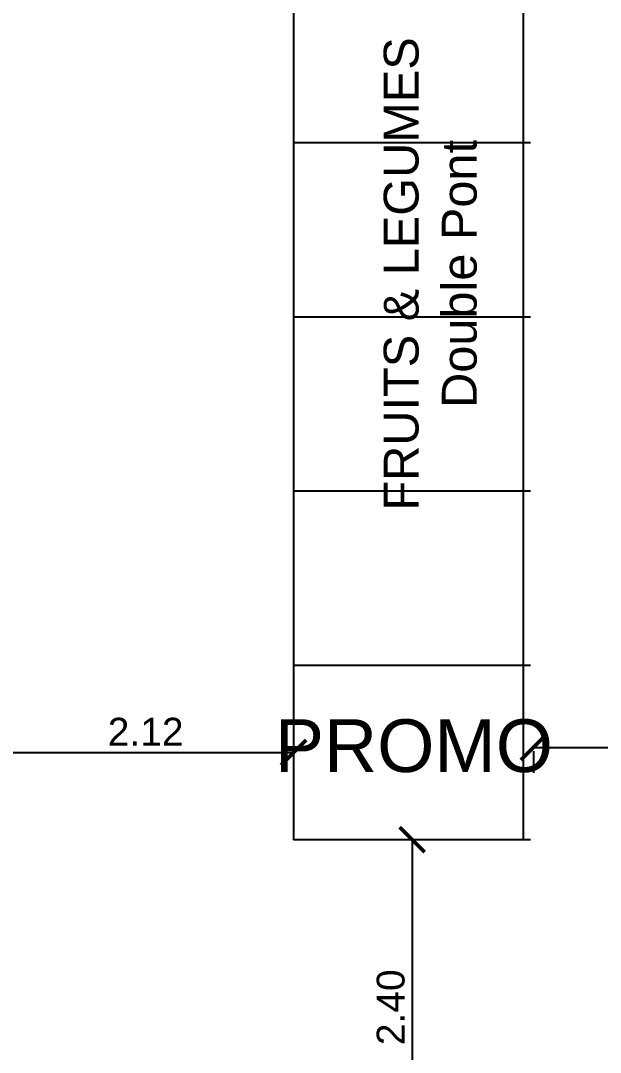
# Model space of a CAD drawing. Header units: millimetres. Extents: x 15590 to 15992, y 1055 to 1132.
# Drawn here: x 15918.79 to 15922.95, y 1076.76 to 1084.16 of the extents above; entities that cross this region are included whole.
import ezdxf

# ---------------------------------------------------------------- set-up
doc = ezdxf.new("R2010")
doc.units = ezdxf.units.MM
doc.header["$MEASUREMENT"] = 0
doc.layers.get('0').update_dxf_attribs({"lineweight": 9})
doc.layers.add('DRAUF', color=7, linetype='Continuous')
doc.styles.add('Arial Narrow', font='ARIALN.TTF', dxfattribs={"height": 0.3})
doc.styles.get("Standard").update_dxf_attribs({"font": 'swiss.ttf', "height": 0.2})
doc.dimstyles.get("Standard").update_dxf_attribs({"dimtxt": 0.2, "dimasz": 0.18, "dimexe": 0.18, "dimexo": 0.0625, "dimgap": 0.05, "dimtad": 1, "dimzin": 4, "dimdsep": 46, "dimtxsty": 'Standard', "dimblk": 'ARCHTICK', "dimcen": 0.09, "dimadec": 0, "dimazin": 0, "dimtfac": 1, "dimtofl": 0, "dimtmove": 0, "dimatfit": 3, "dimfxl": 1, "dimtolj": 1, "dimtzin": 0, "dimarcsym": 0})

# ---------------------------------------------------------------- blocks, each defined once
blk = doc.blocks.new('_ArchTick')
at = {"color": 0, "linetype": 'ByBlock', "const_width": 0.15}
blk.add_lwpolyline([(-0.5, -0.5), (0.5, 0.5)], dxfattribs=at)
blk = doc.blocks.new('*D417')
at = {"color": 0, "lineweight": -2, "transparency": 16777216}
for p, q in [((15924.653, 1078.0827), (15924.653, 1079.1223)), ((15922.4713, 1078.9423), (15924.653, 1078.9423)), ((15922.4713, 1078.9164), (15922.4713, 1078.7623))]:
    blk.add_line(p, q, dxfattribs=at)
at = {"layer": 'DEFPOINTS', "color": 0, "transparency": 16777216}
for p in [(15922.4713, 1078.9789), (15924.653, 1078.9423), (15924.653, 1078.0202)]:
    blk.add_point(p, dxfattribs=at)
at = {"color": 0, "lineweight": -2, "transparency": 16777216, "xscale": 0.18, "yscale": 0.18, "zscale": 0.18, "rotation": 180}
blk.add_blockref('_ArchTick', (15922.4713, 1078.9423), dxfattribs=at)
at = {"color": 0, "lineweight": -2, "transparency": 16777216, "xscale": 0.18, "yscale": 0.18, "zscale": 0.18}
blk.add_blockref('_ArchTick', (15924.653, 1078.9423), dxfattribs=at)
at = {"color": 0, "transparency": 16777216, "insert": (15923.5622, 1079.0951), "char_height": 0.2, "attachment_point": 5}
blk.add_mtext('\\A1;2.18', dxfattribs=at)
blk = doc.blocks.new('A$C366C29EA')
at = {"color": 3}
for p, q in [((-0.05, 0), (-0.05, 1.7)), ((1.2, 0.05), (1.2, 1.7)), ((-0.05, 0.05), (1.2, 0.05))]:
    blk.add_line(p, q, dxfattribs=at)
at = {"layer": 'DRAUF', "color": 3}
blk.add_line((1.2, 1.7), (-0.05, 1.7), dxfattribs=at)
blk = doc.blocks.new('*D453')
at = {"color": 0, "lineweight": -2, "transparency": 16777216}
for p, q in [((15921.5388, 1078.2811), (15921.4213, 1078.2811)), ((15921.6013, 1078.2811), (15921.6013, 1075.8774)), ((15921.5388, 1075.8774), (15921.4213, 1075.8774))]:
    blk.add_line(p, q, dxfattribs=at)
at = {"layer": 'DEFPOINTS', "color": 0, "transparency": 16777216}
for p in [(15921.6013, 1078.2811), (15921.6013, 1075.8774), (15921.6013, 1075.8774)]:
    blk.add_point(p, dxfattribs=at)
at = {"color": 0, "lineweight": -2, "transparency": 16777216, "xscale": 0.18, "yscale": 0.18, "zscale": 0.18}
for p, rotation in [((15921.6013, 1078.2811), 90), ((15921.6013, 1075.8774), 270)]:
    blk.add_blockref('_ArchTick', p, dxfattribs=dict(at, rotation=rotation))
at = {"color": 0, "transparency": 16777216, "insert": (15921.4486, 1077.0792), "char_height": 0.2, "attachment_point": 5, "rotation": 90}
blk.add_mtext('\\A1;2.40', dxfattribs=at)
blk = doc.blocks.new('*D458')
at = {"color": 0, "lineweight": -2, "transparency": 16777216}
for p, q in [((15918.6282, 1078.9061), (15920.7513, 1078.9061)), ((15918.6282, 1078.8858), (15918.6282, 1078.7261)), ((15920.7513, 1078.8436), (15920.7513, 1078.7261))]:
    blk.add_line(p, q, dxfattribs=at)
at = {"layer": 'DEFPOINTS', "color": 0, "transparency": 16777216}
for p in [(15918.6282, 1078.9483), (15920.7513, 1078.9061), (15920.7513, 1078.9061)]:
    blk.add_point(p, dxfattribs=at)
at = {"color": 0, "lineweight": -2, "transparency": 16777216, "xscale": 0.18, "yscale": 0.18, "zscale": 0.18, "rotation": 180}
blk.add_blockref('_ArchTick', (15918.6282, 1078.9061), dxfattribs=at)
at = {"color": 0, "lineweight": -2, "transparency": 16777216, "xscale": 0.18, "yscale": 0.18, "zscale": 0.18}
blk.add_blockref('_ArchTick', (15920.7513, 1078.9061), dxfattribs=at)
at = {"color": 0, "transparency": 16777216, "insert": (15919.6898, 1079.0561), "char_height": 0.2, "attachment_point": 5}
blk.add_mtext('\\A1;2.12', dxfattribs=at)

msp = doc.modelspace()

# ---------------------------------------------------------------- linework, layer by layer
msp.add_circle((15910.6295, 1093.1562), 38.4411)

# ---------------------------------------------------------------- block references
at = {"layer": 'DRAUF', "color": 3, "rotation": 90}
for p in [(15922.4513, 1083.3311), (15922.4513, 1082.0811), (15922.4513, 1080.8311), (15922.4513, 1079.5811), (15922.4513, 1078.3311)]:
    msp.add_blockref('A$C366C29EA', p, dxfattribs=at)

# ---------------------------------------------------------------- texts
at = {"insert": (15921.3977, 1082.3405), "char_height": 0.25, "width": 186.593401, "attachment_point": 2, "rotation": 90, "style": 'Arial Narrow'}
msp.add_mtext('{\\fArial|b0|i0|c0|p34;\\C3;FRUITS & LEGUMES\\PDouble Pont}', dxfattribs=at)
at = {"insert": (15921.6146, 1079.1451), "char_height": 0.378114, "width": 11.069711, "attachment_point": 2, "style": 'Arial Narrow'}
msp.add_mtext('{\\fArial|b0|i0|c0|p34;\\C1;PROMO }', dxfattribs=at)

# ---------------------------------------------------------------- dimensions: what is measured, and where the dimension line sits
for base, p1, p2, picture, middle in [((15920.7513, 1078.9061), (15918.6282, 1078.9483), (15920.7513, 1078.9061), '*D458', (15919.6898, 1079.0561)), ((15924.653, 1078.9423), (15922.4713, 1078.9789), (15924.653, 1078.0202), '*D417', (15923.5622, 1079.0951))]:
    dim = msp.add_linear_dim(base=base, p1=p1, p2=p2, dimstyle='Standard')
    dim.commit()
    dim.dimension.update_dxf_attribs({"geometry": picture, "text_midpoint": middle})
dim = msp.add_linear_dim(base=(15921.6013, 1075.8774), p1=(15921.6013, 1078.2811), p2=(15921.6013, 1075.8774), angle=90, dimstyle='Standard')
dim.commit()
dim.dimension.update_dxf_attribs({"geometry": '*D453', "text_midpoint": (15921.4486, 1077.0792)})

doc.saveas('drawing.dxf')
